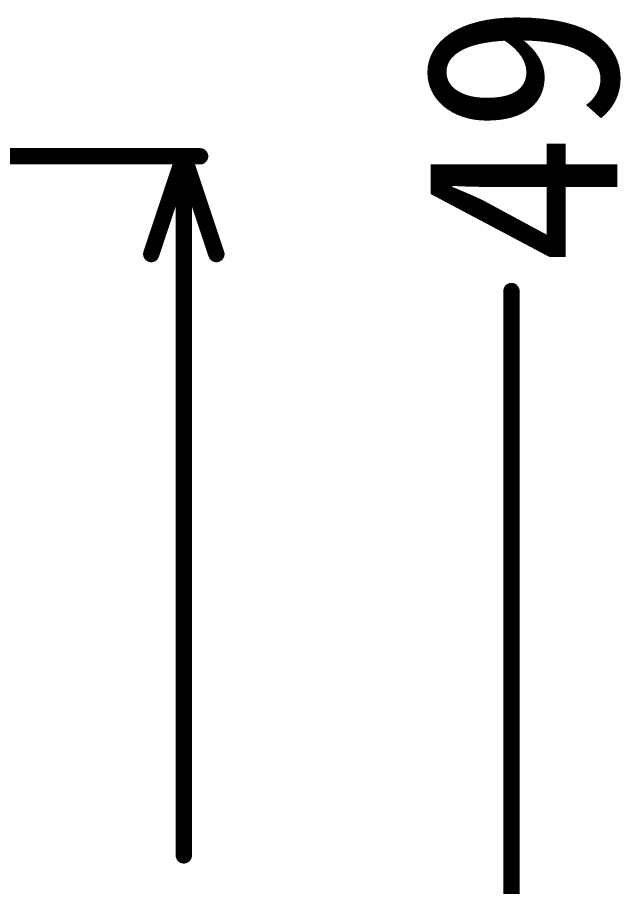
# Model space of a CAD drawing. Header units: millimetres. Extents: x 4 to 123, y 21 to 97.
# Drawn here: x 110.7 to 120.1, y 40.81 to 54.35 of the extents above; entities that cross this region are included whole.
import ezdxf

# ---------------------------------------------------------------- set-up
doc = ezdxf.new("R2010")
doc.units = ezdxf.units.MM
doc.layers.add('Mechanical9', color=56, linetype='Continuous')

msp = doc.modelspace()

# ---------------------------------------------------------------- linework, layer by layer
at = {"layer": 'Mechanical9', "const_width": 0.254}
for points in [[(108.266, 52.187), (113.546, 52.187)], [(112.784, 50.663), (113.292, 52.187)], [(113.292, 41.293), (113.292, 52.187)], [(113.292, 52.187), (113.8, 50.663)], [(118.4, 28.9), (118.4, 50.088)]]:
    msp.add_lwpolyline(points, dxfattribs=at)
at = {"layer": 'Mechanical9', "const_width": 0.127}
for points in [[(113.229, 52.187, 1), (113.356, 52.187, 1)], [(113.229, 52.187, 1), (113.356, 52.187, 1)], [(113.229, 52.187, 1), (113.356, 52.187, 1)], [(113.483, 52.187, 1), (113.61, 52.187, 1)], [(112.721, 50.663, 1), (112.848, 50.663, 1)], [(113.737, 50.663, 1), (113.864, 50.663, 1)], [(118.336, 50.088, 1), (118.463, 50.088, 1)], [(113.229, 41.293, 1), (113.356, 41.293, 1)]]:
    msp.add_lwpolyline(points, format="xyb", close=True, dxfattribs=at)

# ---------------------------------------------------------------- texts
at = {"layer": 'Mechanical9'}
msp.add_text('49', height=3, rotation=90, dxfattribs=at).set_placement((120.052, 50.494))

doc.saveas('drawing.dxf')
